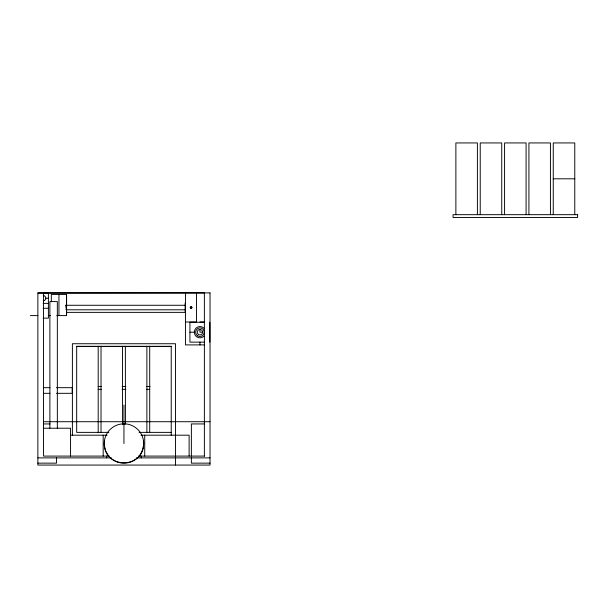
<?xml version="1.0" encoding="UTF-8"?>
<svg xmlns="http://www.w3.org/2000/svg" width="608" height="608" viewBox="0 0 608 608"><rect width="100%" height="100%" fill="white"/><g stroke="black" fill="none" stroke-linecap="round" stroke-linejoin="round"><path stroke-width="0.91" d="M58.946 315.598L58.946 294.439M56.742 315.598L66.568 315.598L66.568 294.439L51.323 294.439L51.323 301.796M104.447 440.572L104.348 445.717L105.579 450.718L108.064 455.225M191.649 307.466L190.692 307.139L191.094 308.104L191.642 307.686L191.376 307.048L190.243 307.534M190.54 307.61L191.094 308.096L191.642 307.686M137.378 457.763C130.393 464.96 117.549 464.93 110.534 457.801M139.118 456.091C142.462 451.972 143.974 446.637 143.556 441.362A19.73 19.73 0 0 0 126.13 423.936L120.984 424.034A19.73 19.73 0 0 0 104.348 441.362C102.015 470.501 146.954 469.589 143.45 440.572M43.518 300.732L43.913 300.679M553.257 178.805L574.773 178.805M43.518 293.071L204.379 292.904L204.379 456.091M37.871 293.071L48.404 293.071L48.404 318.159L43.138 318.159M43.252 295.678A2.538 2.538 0 0 1 45.798 298.224L48.404 298.224M43.138 303.377L48.404 303.377M65.793 305.17L66.568 305.17M66.432 305.277L185.448 305.277M65.725 305.353L66.568 305.353M65.725 305.626L66.568 305.588M65.725 305.938L66.568 305.938M65.725 306.006L66.568 306.006M191.657 307.534L191.938 307.534A0.844 0.844 0 0 1 190.669 308.271A0.844 0.844 0 0 1 190.669 306.804A0.844 0.844 0 0 1 191.938 307.534M65.725 307.709L66.568 307.709M43.138 308.271L48.404 308.271M65.725 309.138L66.568 309.138M66.432 309.799L185.448 309.799M185.448 312.368L66.568 312.368L66.568 315.598M30.4 315.598L37.871 315.598M48.693 315.598L50.449 315.598M185.448 321.989L196.475 321.989L196.475 292.904M199.948 321.989L204.531 321.989M204.379 322.248L189.924 322.248L189.924 342.129L204.379 342.129M189.924 332.188L194.317 332.188M202.639 332.188A2.69 2.69 0 0 0 198.603 329.863A2.69 2.69 0 0 0 198.603 334.522A2.69 2.69 0 0 0 202.639 332.188L199.948 332.188L199.948 329.498M204.531 344.903L185.448 344.903L185.448 292.904M76.676 346.56L171.228 346.56M98.321 386.506L101.262 386.506M122.064 386.506L125.841 386.506M146.642 386.506L150.092 386.506M43.518 387.676L50 387.676M56.476 387.676L72.215 387.676L72.215 393.323L56.476 393.323M98.192 389.333L101.262 389.333M122.064 389.333L125.841 389.333M146.642 389.333L149.705 389.333M43.518 393.323L50 393.323M43.518 421.716L210.026 421.716M43.464 423.936L49.993 423.936M204.432 423.936L191.376 423.936L191.376 456.091M43.472 428.222L70.551 428.222L70.551 456.091M108.824 432.372L76.676 432.372L76.676 346.294L171.228 346.294L171.228 435.191M139.08 432.372L171.228 432.372M70.566 435.191L107.076 435.191M140.972 435.191L189.118 435.191L189.118 456.091M109.402 456.091L43.518 456.091L43.518 292.904M138.502 456.091L204.577 456.091M37.871 457.885L111.34 457.885M136.557 457.885L210.026 457.885M37.871 463.144L56.521 463.144L56.521 457.52M210.026 463.144L191.376 463.144L191.376 457.52M122.497 423.951L125.438 424.004L125.362 346.294M43.518 295.716L43.913 295.769M574.773 214.677L574.773 142.941L553.257 142.941L553.257 214.677M550.43 214.677L550.43 142.941L528.914 142.941L528.914 214.677M526.087 214.677L526.087 142.941L504.572 142.941L504.572 214.677M501.744 214.677L501.744 142.941L480.229 142.941L480.229 214.677M477.402 214.677L477.402 142.941L455.878 142.941L455.878 214.677M209.806 322.248L209.806 342.129M199.948 342.167L199.948 344.903M185.151 303.134L185.151 311.942M175.507 465.059L175.507 343.733L72.398 343.733L72.398 435.191M149.705 346.294L149.705 432.372M146.885 346.294L146.885 432.372M144.727 435.191L144.727 456.091M141.231 456.091L141.231 457.885M123.948 405.088L123.948 443.536M122.542 346.294L122.542 423.951M106.674 456.091L106.674 457.885M103.178 435.191L103.178 456.091M101.019 346.294L101.019 432.372M98.192 346.294L98.192 432.372M66.568 294.439L66.568 311.661M57.342 428.222L57.342 301.576L49.879 301.576L49.879 428.222M45.798 298.224A2.538 2.538 0 0 1 43.252 300.762M203.931 336.178A5.639 5.639 0 0 1 195.966 336.178A5.639 5.639 0 0 1 195.966 328.206A5.639 5.639 0 0 1 203.931 328.206M577.6 214.677L453.059 214.677L453.059 217.497L577.6 217.497L577.6 214.677M210.026 292.904L37.871 292.904L37.871 465.059L210.026 465.059L210.026 292.904M197.798 335.92A4.302 4.302 0 0 0 204.25 332.188A4.302 4.302 0 0 0 197.798 328.464A4.302 4.302 0 0 0 197.798 335.92"/></g></svg>
